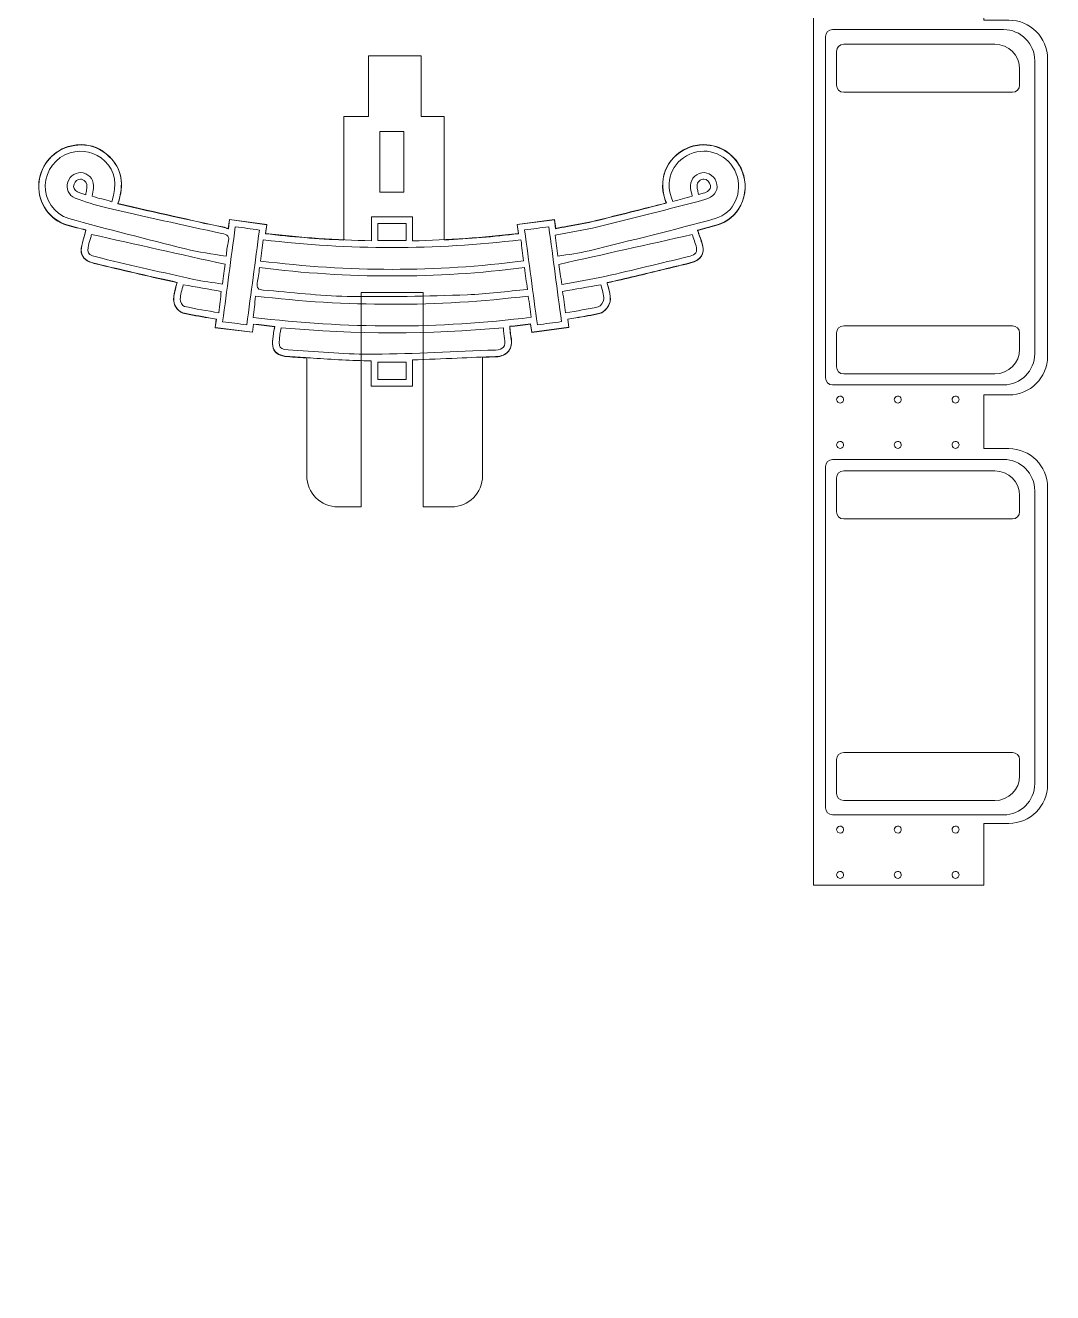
# Model space of a CAD drawing. Header units: centimetres. Extents: x -162 to 162, y -134 to 134.
# Drawn here: x 35.37 to 48.31, y -105.16 to -89.19 of the extents above; entities that cross this region are included whole.
import ezdxf

# ---------------------------------------------------------------- set-up
doc = ezdxf.new("R2010")
doc.units = ezdxf.units.CM
doc.header["$MEASUREMENT"] = 0
doc.layers.add('Capa 1', color=7, linetype='Continuous')
doc.layers.add('GUIDE', color=7, linetype='Continuous')

msp = doc.modelspace()

# ---------------------------------------------------------------- linework, layer by layer
at = {"layer": 'Capa 1', "lineweight": 9}
for points, knots in [([(47.44595, -89.13001), (47.44595, -89.13001), (47.76264, -89.13001), (47.76264, -89.13001), (48.0319, -89.13001), (48.25017, -89.34828), (48.25017, -89.61754), (48.25017, -89.61754), (48.25017, -93.36327), (48.25017, -93.36327), (48.25017, -93.63252), (48.0319, -93.8508), (47.76264, -93.8508), (47.76264, -93.8508), (47.44595, -93.8508), (47.44595, -93.8508), (47.44595, -93.8508), (47.44595, -94.52712), (47.44595, -94.52712), (47.44595, -94.52712), (47.76264, -94.52712), (47.76264, -94.52712), (48.0319, -94.52712), (48.25017, -94.7454), (48.25017, -95.01466), (48.25017, -95.01466), (48.25017, -98.76038), (48.25017, -98.76038), (48.25017, -99.02964), (48.0319, -99.24792), (47.76264, -99.24792), (47.76264, -99.24792), (47.44595, -99.24792), (47.44595, -99.24792), (47.44595, -99.24792), (47.44595, -100.02616), (47.44595, -100.02616), (47.44595, -100.02616), (45.30045, -100.02616), (45.30045, -100.02616), (45.30045, -100.02616), (45.30045, -88.35235), (45.30045, -88.35235), (45.30045, -88.35235), (47.44595, -88.35235), (47.44595, -88.35235), (47.44595, -88.35235), (47.44595, -89.13001), (47.44595, -89.13001)], [0, 0, 0, 0, 0.0625, 0.0625, 0.0625, 0.125, 0.125, 0.125, 0.1875, 0.1875, 0.1875, 0.25, 0.25, 0.25, 0.3125, 0.3125, 0.3125, 0.375, 0.375, 0.375, 0.4375, 0.4375, 0.4375, 0.5, 0.5, 0.5, 0.5625, 0.5625, 0.5625, 0.625, 0.625, 0.625, 0.6875, 0.6875, 0.6875, 0.75, 0.75, 0.75, 0.8125, 0.8125, 0.8125, 0.875, 0.875, 0.875, 0.9375, 0.9375, 0.9375, 1, 1, 1, 1]), ([(44.4033, -91.03675), (44.32332, -90.83247), (44.133, -90.70051), (43.91839, -90.70051), (43.84664, -90.70051), (43.77641, -90.71535), (43.7096, -90.74466), (43.57935, -90.8018), (43.48099, -90.90322), (43.43273, -91.03032), (43.38452, -91.15721), (43.38946, -91.29997), (43.4463, -91.43438), (43.13614, -91.51418), (42.84995, -91.58655), (42.5614, -91.65708), (42.44366, -91.68587), (42.32557, -91.70691), (42.20057, -91.72918), (42.15117, -91.73802), (42.10151, -91.74695), (42.05172, -91.75631), (42.05172, -91.75631), (42.03654, -91.64269), (42.03654, -91.64269), (42.03654, -91.64269), (41.56808, -91.7053), (41.56808, -91.7053), (41.56808, -91.7053), (41.58344, -91.81971), (41.58344, -91.81971), (41.27323, -91.85694), (40.96049, -91.88263), (40.64809, -91.89803), (40.64809, -91.89803), (40.64809, -90.34113), (40.64809, -90.34113), (40.64809, -90.34113), (40.35626, -90.34113), (40.35626, -90.34113), (40.35626, -90.34113), (40.35626, -89.57913), (40.35626, -89.57913), (40.35626, -89.57913), (39.69494, -89.57913), (39.69494, -89.57913), (39.69494, -89.57913), (39.69494, -90.34113), (39.69494, -90.34113), (39.69494, -90.34113), (39.38172, -90.34113), (39.38172, -90.34113), (39.38172, -90.34113), (39.38172, -91.90065), (39.38172, -91.90065), (39.05388, -91.88564), (38.72429, -91.85896), (38.39623, -91.82015), (38.39623, -91.82015), (38.41145, -91.70565), (38.41145, -91.70565), (38.41145, -91.70565), (37.94378, -91.64207), (37.94378, -91.64207), (37.94378, -91.64207), (37.92812, -91.75972), (37.92812, -91.75972), (37.90611, -91.74962), (37.8824, -91.74314), (37.85969, -91.73829), (37.45415, -91.65196), (37.03044, -91.55767), (36.53621, -91.44379), (36.62048, -91.19755), (36.58412, -90.99755), (36.4281, -90.84923), (36.32458, -90.75087), (36.20496, -90.701), (36.07261, -90.701), (36.0198, -90.701), (35.9652, -90.70922), (35.91037, -90.72554), (35.69787, -90.78876), (35.54858, -90.98311), (35.53891, -91.20918), (35.52924, -91.43604), (35.68203, -91.65166), (35.89427, -91.71072), (35.97342, -91.73273), (36.0527, -91.75439), (36.13198, -91.77583), (36.13198, -91.77583), (36.12293, -91.81197), (36.12293, -91.81197), (36.12293, -91.81197), (36.11903, -91.82802), (36.11903, -91.82802), (36.11671, -91.83782), (36.11435, -91.84793), (36.11137, -91.85791), (36.0772, -91.97232), (36.0566, -92.04136), (36.09278, -92.10432), (36.12971, -92.16846), (36.20321, -92.18618), (36.31452, -92.213), (36.64398, -92.29241), (36.97028, -92.36644), (37.2808, -92.43557), (37.2808, -92.43557), (37.27787, -92.44865), (37.27787, -92.44865), (37.27371, -92.46742), (37.2689, -92.48549), (37.2643, -92.50313), (37.25223, -92.54894), (37.2398, -92.59632), (37.23879, -92.64685), (37.2377, -92.70561), (37.28272, -92.80183), (37.35588, -92.81889), (37.46241, -92.84379), (37.56803, -92.86186), (37.67982, -92.88102), (37.71172, -92.88644), (37.74414, -92.89209), (37.77673, -92.89782), (37.77673, -92.89782), (37.76256, -93.0044), (37.76256, -93.0044), (37.76256, -93.0044), (38.23124, -93.06167), (38.23124, -93.06167), (38.23124, -93.06167), (38.24463, -92.96078), (38.24463, -92.96078), (38.3341, -92.97163), (38.42362, -92.98139), (38.51318, -92.99058), (38.51134, -92.99985), (38.50937, -93.00878), (38.50754, -93.01744), (38.50325, -93.03722), (38.49883, -93.0576), (38.49585, -93.07891), (38.48255, -93.17447), (38.47205, -93.24994), (38.51812, -93.30621), (38.56463, -93.36291), (38.64387, -93.36764), (38.73566, -93.37306), (38.79613, -93.37665), (38.8566, -93.38085), (38.91706, -93.38492), (38.91706, -93.38492), (38.91706, -94.86831), (38.91706, -94.86831), (38.91706, -95.08397), (39.09352, -95.26038), (39.30917, -95.26038), (39.30917, -95.26038), (39.60275, -95.26038), (39.60275, -95.26038), (39.60275, -95.26038), (39.60275, -92.55904), (39.60275, -92.55904), (39.60275, -92.55904), (39.72727, -92.55904), (39.72727, -92.55904), (39.72727, -92.55904), (40.24959, -92.55904), (40.24959, -92.55904), (40.24959, -92.55904), (40.38195, -92.55904), (40.38195, -92.55904), (40.38195, -92.55904), (40.38195, -95.26038), (40.38195, -95.26038), (40.38195, -95.26038), (40.73888, -95.26038), (40.73888, -95.26038), (40.95454, -95.26038), (41.13099, -95.08397), (41.13099, -94.86831), (41.13099, -94.86831), (41.13099, -93.37696), (41.13099, -93.37696), (41.18586, -93.37472), (41.24081, -93.37249), (41.29537, -93.37052), (41.37014, -93.36786), (41.42549, -93.34436), (41.45984, -93.30065), (41.49401, -93.2572), (41.50381, -93.19853), (41.48893, -93.12634), (41.48421, -93.10337), (41.48193, -93.07791), (41.47931, -93.04837), (41.47791, -93.03236), (41.47642, -93.01556), (41.47441, -92.99758), (41.47441, -92.99758), (41.47353, -92.98953), (41.47353, -92.98953), (41.5613, -92.98025), (41.64894, -92.97045), (41.73635, -92.9596), (41.73635, -92.9596), (41.7504, -93.06447), (41.7504, -93.06447), (41.7504, -93.06447), (42.21777, -93.00077), (42.21777, -93.00077), (42.21777, -93.00077), (42.20398, -92.89773), (42.20398, -92.89773), (42.23894, -92.89178), (42.27333, -92.88618), (42.30707, -92.88071), (42.4105, -92.864), (42.5082, -92.84816), (42.60611, -92.82414), (42.67818, -92.80642), (42.73777, -92.7166), (42.741, -92.65119), (42.74363, -92.59803), (42.72976, -92.54907), (42.71637, -92.50177), (42.71138, -92.48409), (42.70622, -92.46581), (42.70215, -92.448), (42.70215, -92.448), (42.70023, -92.43955), (42.70023, -92.43955), (42.93706, -92.38583), (43.17652, -92.32807), (43.40823, -92.27211), (43.5202, -92.24507), (43.63212, -92.21808), (43.74412, -92.19139), (43.90474, -92.15319), (43.92088, -92.05702), (43.90614, -91.98308), (43.89629, -91.93377), (43.87976, -91.88862), (43.86519, -91.84876), (43.85994, -91.83437), (43.8549, -91.82063), (43.8507, -91.80785), (43.8507, -91.80785), (43.84064, -91.77736), (43.84064, -91.77736), (43.92228, -91.75548), (44.00375, -91.73343), (44.08487, -91.71081), (44.21586, -91.67432), (44.32218, -91.58576), (44.38427, -91.46146), (44.45025, -91.32929), (44.4572, -91.17449), (44.4033, -91.03675)], [0, 0, 0, 0, 0.01149425, 0.01149425, 0.01149425, 0.02298851, 0.02298851, 0.02298851, 0.03448276, 0.03448276, 0.03448276, 0.04597701, 0.04597701, 0.04597701, 0.05747126, 0.05747126, 0.05747126, 0.06896552, 0.06896552, 0.06896552, 0.08045977, 0.08045977, 0.08045977, 0.09195402, 0.09195402, 0.09195402, 0.10344828, 0.10344828, 0.10344828, 0.11494253, 0.11494253, 0.11494253, 0.12643678, 0.12643678, 0.12643678, 0.13793103, 0.13793103, 0.13793103, 0.14942529, 0.14942529, 0.14942529, 0.16091954, 0.16091954, 0.16091954, 0.17241379, 0.17241379, 0.17241379, 0.18390805, 0.18390805, 0.18390805, 0.1954023, 0.1954023, 0.1954023, 0.20689655, 0.20689655, 0.20689655, 0.2183908, 0.2183908, 0.2183908, 0.22988506, 0.22988506, 0.22988506, 0.24137931, 0.24137931, 0.24137931, 0.25287356, 0.25287356, 0.25287356, 0.26436782, 0.26436782, 0.26436782, 0.27586207, 0.27586207, 0.27586207, 0.28735632, 0.28735632, 0.28735632, 0.29885057, 0.29885057, 0.29885057, 0.31034483, 0.31034483, 0.31034483, 0.32183908, 0.32183908, 0.32183908, 0.33333333, 0.33333333, 0.33333333, 0.34482759, 0.34482759, 0.34482759, 0.35632184, 0.35632184, 0.35632184, 0.36781609, 0.36781609, 0.36781609, 0.37931034, 0.37931034, 0.37931034, 0.3908046, 0.3908046, 0.3908046, 0.40229885, 0.40229885, 0.40229885, 0.4137931, 0.4137931, 0.4137931, 0.42528736, 0.42528736, 0.42528736, 0.43678161, 0.43678161, 0.43678161, 0.44827586, 0.44827586, 0.44827586, 0.45977011, 0.45977011, 0.45977011, 0.47126437, 0.47126437, 0.47126437, 0.48275862, 0.48275862, 0.48275862, 0.49425287, 0.49425287, 0.49425287, 0.50574713, 0.50574713, 0.50574713, 0.51724138, 0.51724138, 0.51724138, 0.52873563, 0.52873563, 0.52873563, 0.54022989, 0.54022989, 0.54022989, 0.55172414, 0.55172414, 0.55172414, 0.56321839, 0.56321839, 0.56321839, 0.57471264, 0.57471264, 0.57471264, 0.5862069, 0.5862069, 0.5862069, 0.59770115, 0.59770115, 0.59770115, 0.6091954, 0.6091954, 0.6091954, 0.62068966, 0.62068966, 0.62068966, 0.63218391, 0.63218391, 0.63218391, 0.64367816, 0.64367816, 0.64367816, 0.65517241, 0.65517241, 0.65517241, 0.66666667, 0.66666667, 0.66666667, 0.67816092, 0.67816092, 0.67816092, 0.68965517, 0.68965517, 0.68965517, 0.70114943, 0.70114943, 0.70114943, 0.71264368, 0.71264368, 0.71264368, 0.72413793, 0.72413793, 0.72413793, 0.73563218, 0.73563218, 0.73563218, 0.74712644, 0.74712644, 0.74712644, 0.75862069, 0.75862069, 0.75862069, 0.77011494, 0.77011494, 0.77011494, 0.7816092, 0.7816092, 0.7816092, 0.79310345, 0.79310345, 0.79310345, 0.8045977, 0.8045977, 0.8045977, 0.81609195, 0.81609195, 0.81609195, 0.82758621, 0.82758621, 0.82758621, 0.83908046, 0.83908046, 0.83908046, 0.85057471, 0.85057471, 0.85057471, 0.86206897, 0.86206897, 0.86206897, 0.87356322, 0.87356322, 0.87356322, 0.88505747, 0.88505747, 0.88505747, 0.89655172, 0.89655172, 0.89655172, 0.90804598, 0.90804598, 0.90804598, 0.91954023, 0.91954023, 0.91954023, 0.93103448, 0.93103448, 0.93103448, 0.94252874, 0.94252874, 0.94252874, 0.95402299, 0.95402299, 0.95402299, 0.96551724, 0.96551724, 0.96551724, 0.97701149, 0.97701149, 0.97701149, 0.98850575, 0.98850575, 0.98850575, 1, 1, 1, 1]), ([(40.14156, -91.29494), (40.14156, -91.29494), (39.83714, -91.29494), (39.83714, -91.29494), (39.83714, -91.29494), (39.83714, -90.53294), (39.83714, -90.53294), (39.83714, -90.53294), (40.14156, -90.53294), (40.14156, -90.53294), (40.14156, -90.53294), (40.14156, -91.29494), (40.14156, -91.29494)], [0, 0, 0, 0, 0.25, 0.25, 0.25, 0.5, 0.5, 0.5, 0.75, 0.75, 0.75, 1, 1, 1, 1])]:
    msp.add_open_spline(points, degree=3, knots=knots, dxfattribs=at)
at = {"layer": 'Capa 1', "color": 4, "lineweight": 9}
for points, knots in [([(48.08916, -93.33109), (48.08916, -93.33109), (48.08916, -89.64102), (48.08916, -89.64102), (48.08916, -89.42461), (47.9121, -89.24755), (47.69569, -89.24755), (47.69569, -89.24755), (45.5424, -89.24755), (45.5424, -89.24755), (45.49312, -89.24755), (45.4528, -89.28787), (45.4528, -89.33716), (45.4528, -89.33716), (45.4528, -93.63496), (45.4528, -93.63496), (45.4528, -93.68424), (45.49312, -93.72456), (45.5424, -93.72456), (45.5424, -93.72456), (47.69569, -93.72456), (47.69569, -93.72456), (47.9121, -93.72456), (48.08916, -93.5475), (48.08916, -93.33109)], [0, 0, 0, 0, 0.125, 0.125, 0.125, 0.25, 0.25, 0.25, 0.375, 0.375, 0.375, 0.5, 0.5, 0.5, 0.625, 0.625, 0.625, 0.75, 0.75, 0.75, 0.875, 0.875, 0.875, 1, 1, 1, 1]), ([(47.89859, -89.94879), (47.89859, -89.94879), (47.89859, -89.74506), (47.89859, -89.74506), (47.89859, -89.57335), (47.75809, -89.43285), (47.58638, -89.43285), (47.58638, -89.43285), (45.68141, -89.43285), (45.68141, -89.43285), (45.63213, -89.43285), (45.59181, -89.47318), (45.59181, -89.52246), (45.59181, -89.52246), (45.59181, -89.94879), (45.59181, -89.94879), (45.59181, -89.99807), (45.63213, -90.0384), (45.68141, -90.0384), (45.68141, -90.0384), (47.80898, -90.0384), (47.80898, -90.0384), (47.85826, -90.0384), (47.89859, -89.99807), (47.89859, -89.94879)], [0, 0, 0, 0, 0.125, 0.125, 0.125, 0.25, 0.25, 0.25, 0.375, 0.375, 0.375, 0.5, 0.5, 0.5, 0.625, 0.625, 0.625, 0.75, 0.75, 0.75, 0.875, 0.875, 0.875, 1, 1, 1, 1]), ([(44.40425, -91.03336), (44.32428, -90.82909), (44.13394, -90.69712), (43.91933, -90.69712), (43.8476, -90.69712), (43.77736, -90.71197), (43.71054, -90.74127), (43.58029, -90.7984), (43.48197, -90.89986), (43.43368, -91.02696), (43.38547, -91.15383), (43.39041, -91.29658), (43.44724, -91.43099), (43.13709, -91.51081), (42.85092, -91.58319), (42.56235, -91.65372), (42.44464, -91.68248), (42.32655, -91.70353), (42.20151, -91.72581), (42.15215, -91.73462), (42.10249, -91.74356), (42.05267, -91.75293), (42.05267, -91.75293), (42.0375, -91.63929), (42.0375, -91.63929), (42.0375, -91.63929), (41.56905, -91.70193), (41.56905, -91.70193), (41.56905, -91.70193), (41.58439, -91.81632), (41.58439, -91.81632), (41.14176, -91.86944), (40.69394, -91.90042), (40.24933, -91.90906), (40.24933, -91.90906), (40.24933, -91.60728), (40.24933, -91.60728), (40.24933, -91.60728), (39.73081, -91.60728), (39.73081, -91.60728), (39.73081, -91.60728), (39.73081, -91.90889), (39.73081, -91.90889), (39.28889, -91.90007), (38.8416, -91.86932), (38.3972, -91.81677), (38.3972, -91.81677), (38.41241, -91.70227), (38.41241, -91.70227), (38.41241, -91.70227), (37.94472, -91.63868), (37.94472, -91.63868), (37.94472, -91.63868), (37.92907, -91.75632), (37.92907, -91.75632), (37.90706, -91.74623), (37.88337, -91.73975), (37.86066, -91.73491), (37.45512, -91.6486), (37.03141, -91.55431), (36.53716, -91.4404), (36.62145, -91.19418), (36.58509, -90.99417), (36.42905, -90.84588), (36.32554, -90.74749), (36.20593, -90.6976), (36.07356, -90.6976), (36.02076, -90.6976), (35.96616, -90.70586), (35.91132, -90.72218), (35.69881, -90.78536), (35.54955, -90.97972), (35.53989, -91.20581), (35.53021, -91.43267), (35.68298, -91.64828), (35.89523, -91.70733), (35.97437, -91.72935), (36.05366, -91.75099), (36.13295, -91.77245), (36.13295, -91.77245), (36.12387, -91.80859), (36.12387, -91.80859), (36.12387, -91.80859), (36.11998, -91.82466), (36.11998, -91.82466), (36.11767, -91.83443), (36.1153, -91.84455), (36.11232, -91.85451), (36.07816, -91.96892), (36.05754, -92.03797), (36.09375, -92.10094), (36.13065, -92.16507), (36.20417, -92.18279), (36.31548, -92.20962), (36.64495, -92.28905), (36.97125, -92.36306), (37.28176, -92.43218), (37.28176, -92.43218), (37.27884, -92.44525), (37.27884, -92.44525), (37.27466, -92.46405), (37.26987, -92.48214), (37.26525, -92.49976), (37.2532, -92.54557), (37.24074, -92.59294), (37.23975, -92.64349), (37.23864, -92.70222), (37.28367, -92.79843), (37.35683, -92.81552), (37.46339, -92.84039), (37.56898, -92.85848), (37.68077, -92.87762), (37.71268, -92.88308), (37.74509, -92.8887), (37.77768, -92.89444), (37.77768, -92.89444), (37.76351, -93.001), (37.76351, -93.001), (37.76351, -93.001), (38.23219, -93.05828), (38.23219, -93.05828), (38.23219, -93.05828), (38.2456, -92.95742), (38.2456, -92.95742), (38.33506, -92.96824), (38.4246, -92.978), (38.51415, -92.98719), (38.51229, -92.99648), (38.51035, -93.0054), (38.50849, -93.01408), (38.50421, -93.03383), (38.49979, -93.05425), (38.49683, -93.07552), (38.48352, -93.17107), (38.47299, -93.24657), (38.5191, -93.30282), (38.56558, -93.35953), (38.64483, -93.36424), (38.73662, -93.3697), (38.82367, -93.37486), (38.91071, -93.38081), (38.99778, -93.38673), (39.23678, -93.40304), (39.48387, -93.41988), (39.72822, -93.41998), (39.72822, -93.41998), (39.72822, -93.73911), (39.72822, -93.73911), (39.72822, -93.73911), (40.25053, -93.73911), (40.25053, -93.73911), (40.25053, -93.73911), (40.25053, -93.40924), (40.25053, -93.40924), (40.4396, -93.40299), (40.62794, -93.39499), (40.81281, -93.38694), (40.97134, -93.38005), (41.13526, -93.37291), (41.29632, -93.36716), (41.37112, -93.36449), (41.42645, -93.34098), (41.46081, -93.29727), (41.49497, -93.25381), (41.50475, -93.19517), (41.48988, -93.12295), (41.48518, -93.10001), (41.48291, -93.07451), (41.48028, -93.04498), (41.47886, -93.029), (41.47736, -93.01217), (41.47537, -92.99419), (41.47537, -92.99419), (41.47448, -92.98613), (41.47448, -92.98613), (41.56226, -92.97689), (41.64991, -92.96706), (41.7373, -92.9562), (41.7373, -92.9562), (41.75137, -93.06109), (41.75137, -93.06109), (41.75137, -93.06109), (42.21871, -92.99739), (42.21871, -92.99739), (42.21871, -92.99739), (42.20496, -92.89434), (42.20496, -92.89434), (42.23989, -92.88839), (42.27427, -92.88278), (42.30802, -92.87732), (42.41147, -92.8606), (42.50917, -92.84478), (42.60709, -92.82075), (42.67912, -92.80303), (42.73873, -92.71323), (42.74194, -92.64782), (42.74457, -92.59464), (42.73073, -92.5457), (42.71735, -92.49837), (42.71235, -92.48071), (42.70718, -92.46243), (42.70313, -92.44462), (42.70313, -92.44462), (42.7012, -92.43618), (42.7012, -92.43618), (42.938, -92.38246), (43.17749, -92.32467), (43.4092, -92.26873), (43.52114, -92.24169), (43.63307, -92.21468), (43.74507, -92.188), (43.90568, -92.1498), (43.92183, -92.05366), (43.90708, -91.97972), (43.89723, -91.93038), (43.88072, -91.88522), (43.86615, -91.84537), (43.86087, -91.83096), (43.85585, -91.81727), (43.85165, -91.8045), (43.85165, -91.8045), (43.8416, -91.77397), (43.8416, -91.77397), (43.92323, -91.75211), (44.00473, -91.73003), (44.08581, -91.70745), (44.21682, -91.67095), (44.32315, -91.58239), (44.38522, -91.45808), (44.45122, -91.3259), (44.45815, -91.17109), (44.40425, -91.03336)], [0, 0, 0, 0, 0.01298701, 0.01298701, 0.01298701, 0.02597403, 0.02597403, 0.02597403, 0.03896104, 0.03896104, 0.03896104, 0.05194805, 0.05194805, 0.05194805, 0.06493506, 0.06493506, 0.06493506, 0.07792208, 0.07792208, 0.07792208, 0.09090909, 0.09090909, 0.09090909, 0.1038961, 0.1038961, 0.1038961, 0.11688312, 0.11688312, 0.11688312, 0.12987013, 0.12987013, 0.12987013, 0.14285714, 0.14285714, 0.14285714, 0.15584416, 0.15584416, 0.15584416, 0.16883117, 0.16883117, 0.16883117, 0.18181818, 0.18181818, 0.18181818, 0.19480519, 0.19480519, 0.19480519, 0.20779221, 0.20779221, 0.20779221, 0.22077922, 0.22077922, 0.22077922, 0.23376623, 0.23376623, 0.23376623, 0.24675325, 0.24675325, 0.24675325, 0.25974026, 0.25974026, 0.25974026, 0.27272727, 0.27272727, 0.27272727, 0.28571429, 0.28571429, 0.28571429, 0.2987013, 0.2987013, 0.2987013, 0.31168831, 0.31168831, 0.31168831, 0.32467532, 0.32467532, 0.32467532, 0.33766234, 0.33766234, 0.33766234, 0.35064935, 0.35064935, 0.35064935, 0.36363636, 0.36363636, 0.36363636, 0.37662338, 0.37662338, 0.37662338, 0.38961039, 0.38961039, 0.38961039, 0.4025974, 0.4025974, 0.4025974, 0.41558442, 0.41558442, 0.41558442, 0.42857143, 0.42857143, 0.42857143, 0.44155844, 0.44155844, 0.44155844, 0.45454545, 0.45454545, 0.45454545, 0.46753247, 0.46753247, 0.46753247, 0.48051948, 0.48051948, 0.48051948, 0.49350649, 0.49350649, 0.49350649, 0.50649351, 0.50649351, 0.50649351, 0.51948052, 0.51948052, 0.51948052, 0.53246753, 0.53246753, 0.53246753, 0.54545455, 0.54545455, 0.54545455, 0.55844156, 0.55844156, 0.55844156, 0.57142857, 0.57142857, 0.57142857, 0.58441558, 0.58441558, 0.58441558, 0.5974026, 0.5974026, 0.5974026, 0.61038961, 0.61038961, 0.61038961, 0.62337662, 0.62337662, 0.62337662, 0.63636364, 0.63636364, 0.63636364, 0.64935065, 0.64935065, 0.64935065, 0.66233766, 0.66233766, 0.66233766, 0.67532468, 0.67532468, 0.67532468, 0.68831169, 0.68831169, 0.68831169, 0.7012987, 0.7012987, 0.7012987, 0.71428571, 0.71428571, 0.71428571, 0.72727273, 0.72727273, 0.72727273, 0.74025974, 0.74025974, 0.74025974, 0.75324675, 0.75324675, 0.75324675, 0.76623377, 0.76623377, 0.76623377, 0.77922078, 0.77922078, 0.77922078, 0.79220779, 0.79220779, 0.79220779, 0.80519481, 0.80519481, 0.80519481, 0.81818182, 0.81818182, 0.81818182, 0.83116883, 0.83116883, 0.83116883, 0.84415584, 0.84415584, 0.84415584, 0.85714286, 0.85714286, 0.85714286, 0.87012987, 0.87012987, 0.87012987, 0.88311688, 0.88311688, 0.88311688, 0.8961039, 0.8961039, 0.8961039, 0.90909091, 0.90909091, 0.90909091, 0.92207792, 0.92207792, 0.92207792, 0.93506494, 0.93506494, 0.93506494, 0.94805195, 0.94805195, 0.94805195, 0.96103896, 0.96103896, 0.96103896, 0.97402597, 0.97402597, 0.97402597, 0.98701299, 0.98701299, 0.98701299, 1, 1, 1, 1]), ([(36.45832, -91.41598), (36.3748, -91.39302), (36.29677, -91.37157), (36.21232, -91.34835), (36.21872, -91.30928), (36.22452, -91.27877), (36.22862, -91.24803), (36.2413, -91.15297), (36.19047, -91.07747), (36.09904, -91.0545), (36.01963, -91.03456), (35.93361, -91.08531), (35.90558, -91.16864), (35.87854, -91.24905), (35.91401, -91.3393), (36.00012, -91.37114), (36.1239, -91.4169), (36.25024, -91.45867), (36.37866, -91.48842), (36.86605, -91.60136), (37.35415, -91.71142), (37.84347, -91.81559), (37.92374, -91.83268), (37.9474, -91.85571), (37.92492, -91.93391), (37.9104, -91.98445), (37.90942, -92.03888), (37.90066, -92.10429), (37.72576, -92.07293), (37.55554, -92.05207), (37.39035, -92.01098), (36.89801, -91.88851), (36.40605, -91.76386), (35.91734, -91.62787), (35.73154, -91.57617), (35.61469, -91.38761), (35.6223, -91.20932), (35.63038, -91.02002), (35.75134, -90.8558), (35.93483, -90.80124), (36.09784, -90.75276), (36.24798, -90.78757), (36.37222, -90.90566), (36.50408, -91.03098), (36.5328, -91.20028), (36.45832, -91.41598)], [0, 0, 0, 0, 0.06666667, 0.06666667, 0.06666667, 0.13333333, 0.13333333, 0.13333333, 0.2, 0.2, 0.2, 0.26666667, 0.26666667, 0.26666667, 0.33333333, 0.33333333, 0.33333333, 0.4, 0.4, 0.4, 0.46666667, 0.46666667, 0.46666667, 0.53333333, 0.53333333, 0.53333333, 0.6, 0.6, 0.6, 0.66666667, 0.66666667, 0.66666667, 0.73333333, 0.73333333, 0.73333333, 0.8, 0.8, 0.8, 0.86666667, 0.86666667, 0.86666667, 0.93333333, 0.93333333, 0.93333333, 1, 1, 1, 1]), ([(42.08022, -92.10348), (42.06782, -92.01065), (42.05707, -91.93009), (42.04481, -91.83829), (42.22707, -91.80336), (42.40648, -91.77672), (42.58193, -91.73384), (43.03321, -91.62354), (43.48309, -91.50745), (43.93269, -91.39042), (44.04223, -91.3619), (44.09766, -91.28423), (44.08449, -91.20005), (44.06958, -91.10477), (43.9809, -91.03608), (43.8932, -91.05189), (43.79961, -91.06876), (43.73913, -91.15293), (43.75288, -91.24898), (43.75688, -91.27688), (43.76453, -91.30425), (43.77338, -91.34514), (43.68997, -91.36892), (43.60953, -91.39185), (43.53011, -91.41449), (43.41879, -91.17252), (43.51204, -90.9184), (43.74367, -90.81681), (43.97314, -90.71617), (44.23477, -90.8267), (44.32743, -91.06342), (44.41596, -91.28958), (44.30417, -91.561), (44.06368, -91.62799), (43.53694, -91.77472), (43.00491, -91.90267), (42.47399, -92.034), (42.34694, -92.06542), (42.21574, -92.08005), (42.08022, -92.10348)], [0, 0, 0, 0, 0.07692308, 0.07692308, 0.07692308, 0.15384615, 0.15384615, 0.15384615, 0.23076923, 0.23076923, 0.23076923, 0.30769231, 0.30769231, 0.30769231, 0.38461538, 0.38461538, 0.38461538, 0.46153846, 0.46153846, 0.46153846, 0.53846154, 0.53846154, 0.53846154, 0.61538462, 0.61538462, 0.61538462, 0.69230769, 0.69230769, 0.69230769, 0.76923077, 0.76923077, 0.76923077, 0.84615385, 0.84615385, 0.84615385, 0.92307692, 0.92307692, 0.92307692, 1, 1, 1, 1]), ([(36.02872, -91.29378), (35.98305, -91.2769), (35.97154, -91.23127), (35.98377, -91.19493), (35.99591, -91.15885), (36.02958, -91.13265), (36.06384, -91.13265), (36.06898, -91.13265), (36.07407, -91.13326), (36.07894, -91.13448), (36.12986, -91.1473), (36.15399, -91.18374), (36.14687, -91.23713), (36.14424, -91.25677), (36.14088, -91.27631), (36.13712, -91.29826), (36.13538, -91.30844), (36.13355, -91.31912), (36.13166, -91.3305), (36.09881, -91.31924), (36.06457, -91.30704), (36.02872, -91.29378)], [0, 0, 0, 0, 0.14285714, 0.14285714, 0.14285714, 0.28571429, 0.28571429, 0.28571429, 0.42857143, 0.42857143, 0.42857143, 0.57142857, 0.57142857, 0.57142857, 0.71428571, 0.71428571, 0.71428571, 0.85714286, 0.85714286, 0.85714286, 1, 1, 1, 1]), ([(43.91191, -91.31061), (43.89236, -91.31569), (43.87291, -91.32075), (43.85358, -91.32577), (43.85064, -91.31227), (43.84783, -91.30019), (43.84525, -91.28906), (43.84046, -91.26847), (43.83668, -91.25224), (43.83453, -91.23728), (43.82718, -91.18588), (43.858, -91.14204), (43.90784, -91.13305), (43.91137, -91.13242), (43.915, -91.13211), (43.91862, -91.13211), (43.95819, -91.13211), (43.99604, -91.1683), (44.00299, -91.21281), (44.01121, -91.26528), (43.96132, -91.29773), (43.91191, -91.31061)], [0, 0, 0, 0, 0.14285714, 0.14285714, 0.14285714, 0.28571429, 0.28571429, 0.28571429, 0.42857143, 0.42857143, 0.42857143, 0.57142857, 0.57142857, 0.57142857, 0.71428571, 0.71428571, 0.71428571, 0.85714286, 0.85714286, 0.85714286, 1, 1, 1, 1]), ([(38.01558, -91.73154), (38.12033, -91.74579), (38.21416, -91.75855), (38.31982, -91.77292), (38.2665, -92.17404), (38.21459, -92.56466), (38.16118, -92.96651), (38.0566, -92.95373), (37.9626, -92.94224), (37.85627, -92.92925), (37.90957, -92.52854), (37.96196, -92.13465), (38.01558, -91.73154)], [0, 0, 0, 0, 0.25, 0.25, 0.25, 0.5, 0.5, 0.5, 0.75, 0.75, 0.75, 1, 1, 1, 1]), ([(39.81328, -91.90577), (39.81328, -91.82835), (39.81328, -91.76191), (39.81328, -91.68977), (39.93226, -91.68977), (40.04515, -91.68977), (40.16685, -91.68977), (40.16685, -91.75939), (40.16685, -91.82807), (40.16685, -91.90577), (40.05081, -91.90577), (39.93555, -91.90577), (39.81328, -91.90577)], [0, 0, 0, 0, 0.25, 0.25, 0.25, 0.5, 0.5, 0.5, 0.75, 0.75, 0.75, 1, 1, 1, 1]), ([(41.66177, -91.77274), (41.76884, -91.75842), (41.86306, -91.74582), (41.96666, -91.73196), (42.02017, -92.133), (42.07243, -92.5247), (42.12607, -92.92676), (42.02396, -92.94069), (41.93046, -92.95344), (41.82215, -92.96822), (41.76866, -92.56953), (41.7163, -92.17925), (41.66177, -91.77274)], [0, 0, 0, 0, 0.25, 0.25, 0.25, 0.5, 0.5, 0.5, 0.75, 0.75, 0.75, 1, 1, 1, 1]), ([(36.20387, -91.82867), (36.76936, -91.95504), (37.32215, -92.07857), (37.88801, -92.20503), (37.87849, -92.27598), (37.86773, -92.35605), (37.85461, -92.4538), (37.72991, -92.43377), (37.61052, -92.42055), (37.49392, -92.39477), (37.1069, -92.3092), (36.72011, -92.22232), (36.33479, -92.12945), (36.13124, -92.08038), (36.13276, -92.07432), (36.19137, -91.87812), (36.19634, -91.86147), (36.19992, -91.84441), (36.20387, -91.82867)], [0, 0, 0, 0, 0.16666667, 0.16666667, 0.16666667, 0.33333333, 0.33333333, 0.33333333, 0.5, 0.5, 0.5, 0.66666667, 0.66666667, 0.66666667, 0.83333333, 0.83333333, 0.83333333, 1, 1, 1, 1]), ([(41.61577, -91.89577), (41.62734, -91.99507), (41.63638, -92.0726), (41.64689, -92.1628), (40.5404, -92.30401), (39.44345, -92.30315), (38.33462, -92.16348), (38.34581, -92.07284), (38.35571, -91.9927), (38.3676, -91.89645), (39.45148, -92.02621), (40.52907, -92.02794), (41.61577, -91.89577)], [0, 0, 0, 0, 0.25, 0.25, 0.25, 0.5, 0.5, 0.5, 0.75, 0.75, 0.75, 1, 1, 1, 1]), ([(42.09148, -92.2058), (42.65942, -92.07899), (43.20956, -91.95616), (43.7733, -91.83029), (43.78863, -91.87689), (43.81406, -91.93505), (43.82619, -91.99587), (43.84108, -92.07056), (43.78619, -92.09343), (43.72597, -92.10777), (43.37499, -92.19134), (43.0248, -92.27838), (42.67294, -92.35803), (42.49935, -92.39733), (42.32275, -92.4233), (42.13093, -92.45833), (42.11644, -92.3656), (42.10363, -92.28355), (42.09148, -92.2058)], [0, 0, 0, 0, 0.16666667, 0.16666667, 0.16666667, 0.33333333, 0.33333333, 0.33333333, 0.5, 0.5, 0.5, 0.66666667, 0.66666667, 0.66666667, 0.83333333, 0.83333333, 0.83333333, 1, 1, 1, 1]), ([(41.66029, -92.24689), (41.67276, -92.34056), (41.68384, -92.42387), (41.69679, -92.52118), (41.43724, -92.5454), (41.18909, -92.58123), (40.94004, -92.58914), (40.43544, -92.60517), (39.93012, -92.61836), (39.42554, -92.60902), (39.07175, -92.60247), (38.71872, -92.55637), (38.36529, -92.52874), (38.30895, -92.52433), (38.27883, -92.50583), (38.29315, -92.44124), (38.30625, -92.38222), (38.31113, -92.32138), (38.32167, -92.24687), (39.43466, -92.38621), (40.54393, -92.3878), (41.66029, -92.24689)], [0, 0, 0, 0, 0.14285714, 0.14285714, 0.14285714, 0.28571429, 0.28571429, 0.28571429, 0.42857143, 0.42857143, 0.42857143, 0.57142857, 0.57142857, 0.57142857, 0.71428571, 0.71428571, 0.71428571, 0.85714286, 0.85714286, 0.85714286, 1, 1, 1, 1]), ([(37.35935, -92.46321), (37.52618, -92.49206), (37.67631, -92.51803), (37.83924, -92.54621), (37.82964, -92.63259), (37.82046, -92.71506), (37.80922, -92.81619), (37.65837, -92.78933), (37.51565, -92.76792), (37.37558, -92.73519), (37.35098, -92.72945), (37.32163, -92.67597), (37.32222, -92.64506), (37.32334, -92.58685), (37.34467, -92.52903), (37.35935, -92.46321)], [0, 0, 0, 0, 0.2, 0.2, 0.2, 0.4, 0.4, 0.4, 0.6, 0.6, 0.6, 0.8, 0.8, 0.8, 1, 1, 1, 1]), ([(42.6227, -92.46292), (42.63758, -92.52831), (42.66238, -92.58671), (42.65957, -92.64375), (42.65786, -92.67842), (42.6189, -92.73292), (42.58739, -92.74066), (42.45708, -92.77265), (42.32322, -92.79019), (42.1781, -92.81521), (42.16496, -92.72339), (42.15316, -92.64091), (42.13974, -92.54716), (42.30285, -92.51871), (42.45831, -92.49159), (42.6227, -92.46292)], [0, 0, 0, 0, 0.2, 0.2, 0.2, 0.4, 0.4, 0.4, 0.6, 0.6, 0.6, 0.8, 0.8, 0.8, 1, 1, 1, 1]), ([(41.70728, -92.60473), (41.72045, -92.69875), (41.73169, -92.77897), (41.74477, -92.87227), (40.57634, -93.01901), (39.41473, -93.01696), (38.2412, -92.8739), (38.25135, -92.78501), (38.26081, -92.70216), (38.27187, -92.60525), (39.41553, -92.74212), (40.55379, -92.7445), (41.70728, -92.60473)], [0, 0, 0, 0, 0.25, 0.25, 0.25, 0.5, 0.5, 0.5, 0.75, 0.75, 0.75, 1, 1, 1, 1]), ([(38.59504, -93.00326), (39.53101, -93.09104), (40.45912, -93.08899), (41.39339, -93.00328), (41.39922, -93.05602), (41.40065, -93.09852), (41.4091, -93.13957), (41.42897, -93.23613), (41.39117, -93.28124), (41.29338, -93.28474), (40.78574, -93.30289), (40.27824, -93.33342), (39.77052, -93.33736), (39.42765, -93.34003), (39.08439, -93.30771), (38.74152, -93.28735), (38.55968, -93.27655), (38.55362, -93.2655), (38.57852, -93.08691), (38.58227, -93.06001), (38.58898, -93.03352), (38.59504, -93.00326)], [0, 0, 0, 0, 0.14285714, 0.14285714, 0.14285714, 0.28571429, 0.28571429, 0.28571429, 0.42857143, 0.42857143, 0.42857143, 0.57142857, 0.57142857, 0.57142857, 0.71428571, 0.71428571, 0.71428571, 0.85714286, 0.85714286, 0.85714286, 1, 1, 1, 1]), ([(47.89859, -93.06977), (47.89859, -93.06977), (47.89859, -93.2735), (47.89859, -93.2735), (47.89859, -93.44521), (47.75809, -93.5857), (47.58638, -93.5857), (47.58638, -93.5857), (45.68141, -93.5857), (45.68141, -93.5857), (45.63213, -93.5857), (45.59181, -93.54538), (45.59181, -93.4961), (45.59181, -93.4961), (45.59181, -93.06977), (45.59181, -93.06977), (45.59181, -93.02048), (45.63213, -92.98016), (45.68141, -92.98016), (45.68141, -92.98016), (47.80898, -92.98016), (47.80898, -92.98016), (47.85826, -92.98016), (47.89859, -93.02048), (47.89859, -93.06977)], [0, 0, 0, 0, 0.125, 0.125, 0.125, 0.25, 0.25, 0.25, 0.375, 0.375, 0.375, 0.5, 0.5, 0.5, 0.625, 0.625, 0.625, 0.75, 0.75, 0.75, 0.875, 0.875, 0.875, 1, 1, 1, 1]), ([(39.81071, -93.65662), (39.81071, -93.582), (39.81071, -93.51455), (39.81071, -93.43861), (39.92882, -93.43861), (40.04466, -93.43861), (40.16805, -93.43861), (40.16805, -93.50762), (40.16805, -93.57745), (40.16805, -93.65662), (40.05098, -93.65662), (39.93269, -93.65662), (39.81071, -93.65662)], [0, 0, 0, 0, 0.25, 0.25, 0.25, 0.5, 0.5, 0.5, 0.75, 0.75, 0.75, 1, 1, 1, 1]), ([(45.59207, -93.91375), (45.59474, -93.9382), (45.61666, -93.95588), (45.64111, -93.95325), (45.66557, -93.95062), (45.68325, -93.92866), (45.68062, -93.90422), (45.678, -93.87977), (45.65603, -93.86208), (45.63158, -93.86471), (45.60712, -93.86735), (45.58944, -93.8893), (45.59207, -93.91375)], [0, 0, 0, 0, 0.25, 0.25, 0.25, 0.5, 0.5, 0.5, 0.75, 0.75, 0.75, 1, 1, 1, 1]), ([(46.3194, -93.91375), (46.32206, -93.9382), (46.34398, -93.95588), (46.36844, -93.95325), (46.3929, -93.95062), (46.41058, -93.92866), (46.40795, -93.90422), (46.40533, -93.87977), (46.38336, -93.86208), (46.3589, -93.86471), (46.33445, -93.86735), (46.31677, -93.8893), (46.3194, -93.91375)], [0, 0, 0, 0, 0.25, 0.25, 0.25, 0.5, 0.5, 0.5, 0.75, 0.75, 0.75, 1, 1, 1, 1]), ([(47.04672, -93.91375), (47.04939, -93.9382), (47.07131, -93.95588), (47.09577, -93.95325), (47.12023, -93.95062), (47.1379, -93.92866), (47.13528, -93.90422), (47.13265, -93.87977), (47.11069, -93.86208), (47.08623, -93.86471), (47.06177, -93.86735), (47.0441, -93.8893), (47.04672, -93.91375)], [0, 0, 0, 0, 0.25, 0.25, 0.25, 0.5, 0.5, 0.5, 0.75, 0.75, 0.75, 1, 1, 1, 1]), ([(45.59207, -94.48409), (45.59474, -94.50854), (45.61666, -94.52622), (45.64111, -94.52359), (45.66557, -94.52096), (45.68325, -94.499), (45.68062, -94.47456), (45.678, -94.4501), (45.65603, -94.43242), (45.63158, -94.43505), (45.60712, -94.43768), (45.58944, -94.45964), (45.59207, -94.48409)], [0, 0, 0, 0, 0.25, 0.25, 0.25, 0.5, 0.5, 0.5, 0.75, 0.75, 0.75, 1, 1, 1, 1]), ([(46.3194, -94.48409), (46.32206, -94.50854), (46.34398, -94.52622), (46.36844, -94.52359), (46.3929, -94.52096), (46.41058, -94.499), (46.40795, -94.47456), (46.40533, -94.4501), (46.38336, -94.43242), (46.3589, -94.43505), (46.33445, -94.43768), (46.31677, -94.45964), (46.3194, -94.48409)], [0, 0, 0, 0, 0.25, 0.25, 0.25, 0.5, 0.5, 0.5, 0.75, 0.75, 0.75, 1, 1, 1, 1]), ([(47.04672, -94.48409), (47.04939, -94.50854), (47.07131, -94.52622), (47.09577, -94.52359), (47.12023, -94.52096), (47.1379, -94.499), (47.13528, -94.47456), (47.13265, -94.4501), (47.11069, -94.43242), (47.08623, -94.43505), (47.06177, -94.43768), (47.0441, -94.45964), (47.04672, -94.48409)], [0, 0, 0, 0, 0.25, 0.25, 0.25, 0.5, 0.5, 0.5, 0.75, 0.75, 0.75, 1, 1, 1, 1]), ([(48.08916, -98.74728), (48.08916, -98.74728), (48.08916, -95.05722), (48.08916, -95.05722), (48.08916, -94.84081), (47.9121, -94.66374), (47.69569, -94.66374), (47.69569, -94.66374), (45.5424, -94.66374), (45.5424, -94.66374), (45.49312, -94.66374), (45.4528, -94.70407), (45.4528, -94.75335), (45.4528, -94.75335), (45.4528, -99.05115), (45.4528, -99.05115), (45.4528, -99.10043), (45.49312, -99.14076), (45.5424, -99.14076), (45.5424, -99.14076), (47.69569, -99.14076), (47.69569, -99.14076), (47.9121, -99.14076), (48.08916, -98.96369), (48.08916, -98.74728)], [0, 0, 0, 0, 0.125, 0.125, 0.125, 0.25, 0.25, 0.25, 0.375, 0.375, 0.375, 0.5, 0.5, 0.5, 0.625, 0.625, 0.625, 0.75, 0.75, 0.75, 0.875, 0.875, 0.875, 1, 1, 1, 1]), ([(47.89859, -95.32298), (47.89859, -95.32298), (47.89859, -95.11924), (47.89859, -95.11924), (47.89859, -94.94753), (47.75809, -94.80704), (47.58638, -94.80704), (47.58638, -94.80704), (45.68141, -94.80704), (45.68141, -94.80704), (45.63213, -94.80704), (45.59181, -94.84736), (45.59181, -94.89664), (45.59181, -94.89664), (45.59181, -95.32298), (45.59181, -95.32298), (45.59181, -95.37226), (45.63213, -95.41258), (45.68141, -95.41258), (45.68141, -95.41258), (47.80898, -95.41258), (47.80898, -95.41258), (47.85826, -95.41258), (47.89859, -95.37226), (47.89859, -95.32298)], [0, 0, 0, 0, 0.125, 0.125, 0.125, 0.25, 0.25, 0.25, 0.375, 0.375, 0.375, 0.5, 0.5, 0.5, 0.625, 0.625, 0.625, 0.75, 0.75, 0.75, 0.875, 0.875, 0.875, 1, 1, 1, 1]), ([(47.89859, -98.44395), (47.89859, -98.44395), (47.89859, -98.64768), (47.89859, -98.64768), (47.89859, -98.8194), (47.75809, -98.95989), (47.58638, -98.95989), (47.58638, -98.95989), (45.68141, -98.95989), (45.68141, -98.95989), (45.63213, -98.95989), (45.59181, -98.91957), (45.59181, -98.87028), (45.59181, -98.87028), (45.59181, -98.44395), (45.59181, -98.44395), (45.59181, -98.39467), (45.63213, -98.35435), (45.68141, -98.35435), (45.68141, -98.35435), (47.80898, -98.35435), (47.80898, -98.35435), (47.85826, -98.35435), (47.89859, -98.39467), (47.89859, -98.44395)], [0, 0, 0, 0, 0.125, 0.125, 0.125, 0.25, 0.25, 0.25, 0.375, 0.375, 0.375, 0.5, 0.5, 0.5, 0.625, 0.625, 0.625, 0.75, 0.75, 0.75, 0.875, 0.875, 0.875, 1, 1, 1, 1]), ([(45.59207, -99.33073), (45.59474, -99.35518), (45.61666, -99.37287), (45.64111, -99.37023), (45.66557, -99.3676), (45.68325, -99.34565), (45.68062, -99.3212), (45.678, -99.29675), (45.65603, -99.27907), (45.63158, -99.2817), (45.60712, -99.28433), (45.58944, -99.30628), (45.59207, -99.33073)], [0, 0, 0, 0, 0.25, 0.25, 0.25, 0.5, 0.5, 0.5, 0.75, 0.75, 0.75, 1, 1, 1, 1]), ([(46.3194, -99.33073), (46.32206, -99.35518), (46.34398, -99.37287), (46.36844, -99.37023), (46.3929, -99.3676), (46.41058, -99.34565), (46.40795, -99.3212), (46.40533, -99.29675), (46.38336, -99.27907), (46.3589, -99.2817), (46.33445, -99.28433), (46.31677, -99.30628), (46.3194, -99.33073)], [0, 0, 0, 0, 0.25, 0.25, 0.25, 0.5, 0.5, 0.5, 0.75, 0.75, 0.75, 1, 1, 1, 1]), ([(47.04672, -99.33073), (47.04939, -99.35518), (47.07131, -99.37287), (47.09577, -99.37023), (47.12023, -99.3676), (47.1379, -99.34565), (47.13528, -99.3212), (47.13265, -99.29675), (47.11069, -99.27907), (47.08623, -99.2817), (47.06177, -99.28433), (47.0441, -99.30628), (47.04672, -99.33073)], [0, 0, 0, 0, 0.25, 0.25, 0.25, 0.5, 0.5, 0.5, 0.75, 0.75, 0.75, 1, 1, 1, 1]), ([(45.59207, -99.90107), (45.59474, -99.92552), (45.61666, -99.9432), (45.64111, -99.94057), (45.66557, -99.93794), (45.68325, -99.91598), (45.68062, -99.89154), (45.678, -99.86709), (45.65603, -99.8494), (45.63158, -99.85203), (45.60712, -99.85466), (45.58944, -99.87662), (45.59207, -99.90107)], [0, 0, 0, 0, 0.25, 0.25, 0.25, 0.5, 0.5, 0.5, 0.75, 0.75, 0.75, 1, 1, 1, 1]), ([(46.3194, -99.90107), (46.32206, -99.92552), (46.34398, -99.9432), (46.36844, -99.94057), (46.3929, -99.93794), (46.41058, -99.91598), (46.40795, -99.89154), (46.40533, -99.86709), (46.38336, -99.8494), (46.3589, -99.85203), (46.33445, -99.85466), (46.31677, -99.87662), (46.3194, -99.90107)], [0, 0, 0, 0, 0.25, 0.25, 0.25, 0.5, 0.5, 0.5, 0.75, 0.75, 0.75, 1, 1, 1, 1]), ([(47.04672, -99.90107), (47.04939, -99.92552), (47.07131, -99.9432), (47.09577, -99.94057), (47.12023, -99.93794), (47.1379, -99.91598), (47.13528, -99.89154), (47.13265, -99.86709), (47.11069, -99.8494), (47.08623, -99.85203), (47.06177, -99.85466), (47.0441, -99.87662), (47.04672, -99.90107)], [0, 0, 0, 0, 0.25, 0.25, 0.25, 0.5, 0.5, 0.5, 0.75, 0.75, 0.75, 1, 1, 1, 1])]:
    msp.add_open_spline(points, degree=3, knots=knots, dxfattribs=at)
at = {"layer": 'GUIDE', "lineweight": 9}
for points in [[(154.95614, -133.81955), (154.95614, -133.81955), (-18.51418, -133.81955), (-18.51418, -133.81955), (-18.51418, -133.81955), (-18.51418, 9.29968), (-18.51418, 9.29968), (-18.51418, 9.29968), (154.95614, 9.29968), (154.95614, 9.29968), (154.95614, 9.29968), (154.95614, -133.81955), (154.95614, -133.81955)], [(-18.43797, -133.74342), (-18.43797, -133.74342), (154.87992, -133.74342), (154.87992, -133.74342), (154.87992, -133.74342), (154.87992, 9.22355), (154.87992, 9.22355), (154.87992, 9.22355), (-18.43797, 9.22355), (-18.43797, 9.22355), (-18.43797, 9.22355), (-18.43797, -133.74342), (-18.43797, -133.74342)]]:
    msp.add_open_spline(points, degree=3, knots=[0, 0, 0, 0, 0.25, 0.25, 0.25, 0.5, 0.5, 0.5, 0.75, 0.75, 0.75, 1, 1, 1, 1], dxfattribs=at)

doc.saveas('drawing.dxf')
